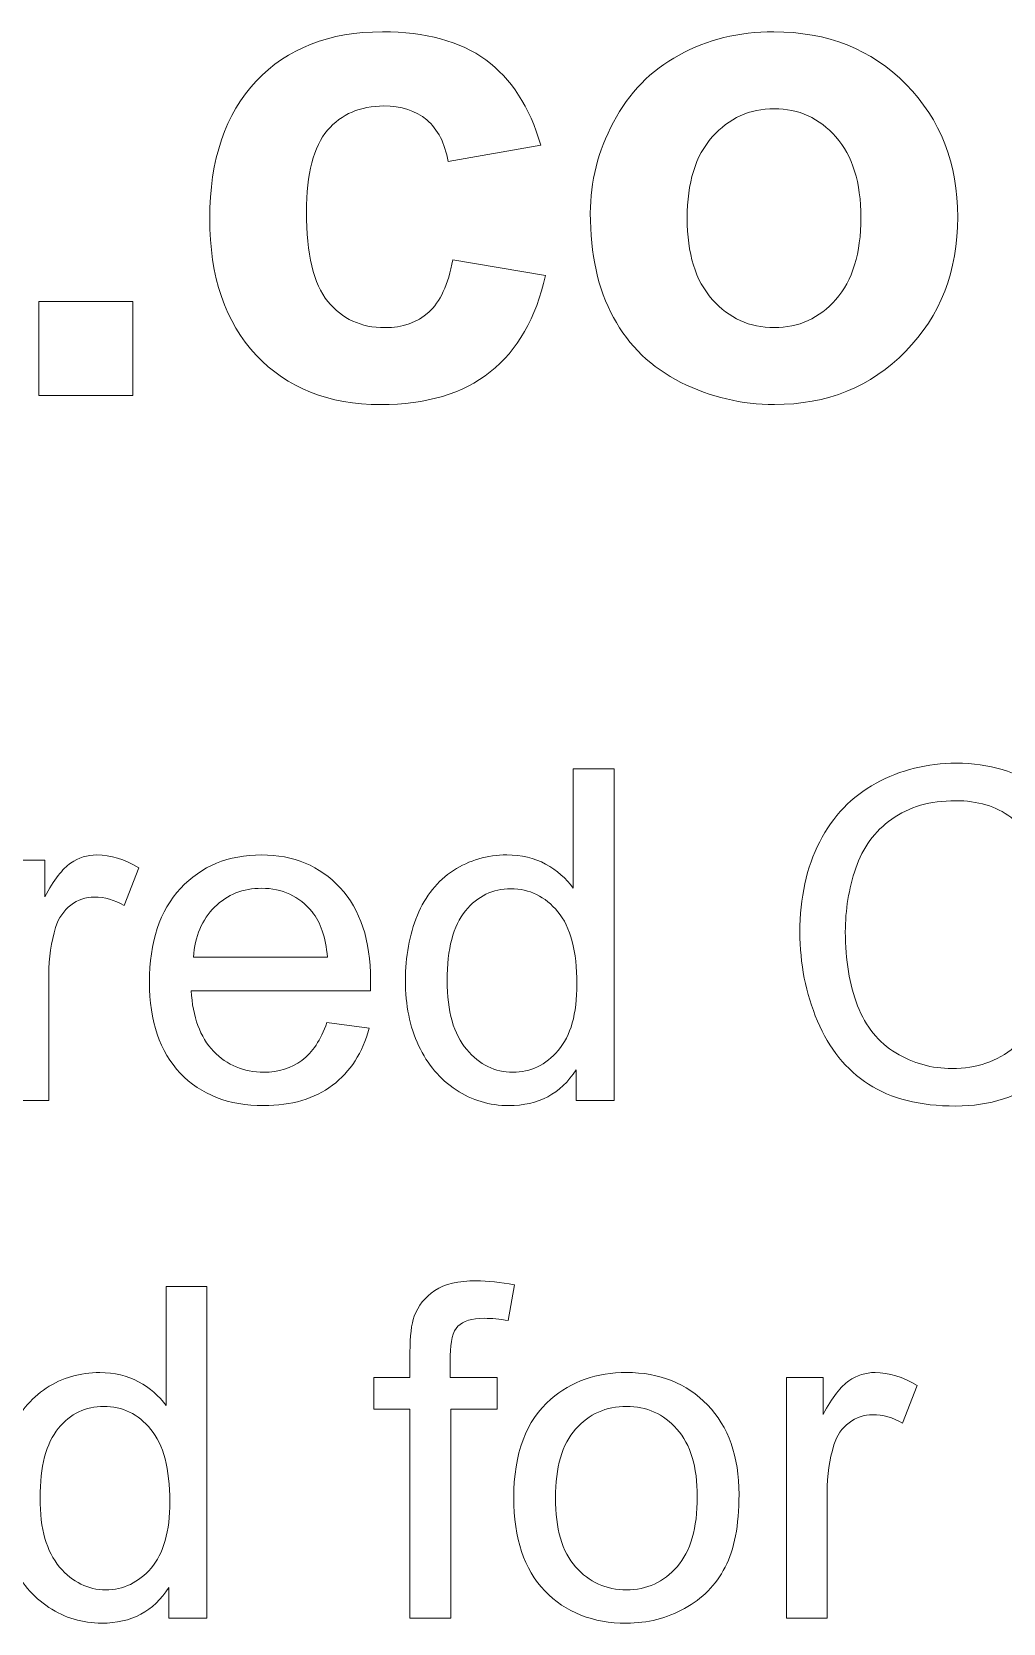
# Model space of a CAD drawing. Header units: millimetres. Extents: x -712 to 738, y -887 to 928.
# Drawn here: x -67.7 to 12.1, y 786.1 to 917 of the extents above; entities that cross this region are included whole.
import ezdxf

# ---------------------------------------------------------------- set-up
doc = ezdxf.new("R2010")
doc.units = ezdxf.units.MM
doc.header["$MEASUREMENT"] = 0
doc.layers.add('layer 1', color=7, linetype='Continuous')

msp = doc.modelspace()

# ---------------------------------------------------------------- linework, layer by layer
at = {"layer": 'layer 1', "color": 250, "lineweight": 9}
for points, knots in [([(-25.8945, 907.6421), (-25.8945, 907.6421), (-33.5149, 906.2874), (-33.5149, 906.2874), (-33.5149, 906.2874), (-33.7689, 907.8021), (-34.3522, 908.9404), (-35.2648, 909.7119), (-35.2648, 909.7119), (-36.1774, 910.4739), (-37.3534, 910.8596), (-38.8022, 910.8596), (-38.8022, 910.8596), (-40.7308, 910.8596), (-42.2737, 910.1917), (-43.4215, 908.8558), (-43.4215, 908.8558), (-44.5692, 907.5198), (-45.1431, 905.2902), (-45.1431, 902.1573), (-45.1431, 902.1573), (-45.1431, 898.6764), (-44.5598, 896.2209), (-43.3932, 894.7815), (-43.3932, 894.7815), (-42.2267, 893.3421), (-40.6649, 892.6271), (-38.7081, 892.6271), (-38.7081, 892.6271), (-37.2405, 892.6271), (-36.0362, 893.0505), (-35.1049, 893.8878), (-35.1049, 893.8878), (-34.1641, 894.7251), (-33.5055, 896.1645), (-33.1198, 898.2154), (-33.1198, 898.2154), (-33.1198, 898.2154), (-25.4994, 896.9171), (-25.4994, 896.9171), (-25.4994, 896.9171), (-26.2896, 893.4174), (-27.8043, 890.7737), (-30.0434, 888.9862), (-30.0434, 888.9862), (-32.2825, 887.1987), (-35.2836, 886.305), (-39.0562, 886.305), (-39.0562, 886.305), (-43.3274, 886.305), (-46.7425, 887.6597), (-49.2826, 890.3598), (-49.2826, 890.3598), (-51.8321, 893.0693), (-53.1022, 896.8136), (-53.1022, 901.6023), (-53.1022, 901.6023), (-53.1022, 906.4473), (-51.8227, 910.2105), (-49.2732, 912.9106), (-49.2732, 912.9106), (-46.7236, 915.6106), (-43.2709, 916.956), (-38.9151, 916.956), (-38.9151, 916.956), (-35.3589, 916.956), (-32.5271, 916.1845), (-30.4197, 914.651), (-30.4197, 914.651), (-28.3218, 913.1175), (-26.8165, 910.7844), (-25.8945, 907.6421)], [0, 0, 0, 0, 0.05263158, 0.05263158, 0.05263158, 0.05263158, 0.10526316, 0.10526316, 0.10526316, 0.10526316, 0.15789474, 0.15789474, 0.15789474, 0.15789474, 0.21052632, 0.21052632, 0.21052632, 0.21052632, 0.26315789, 0.26315789, 0.26315789, 0.26315789, 0.31578947, 0.31578947, 0.31578947, 0.31578947, 0.36842105, 0.36842105, 0.36842105, 0.36842105, 0.42105263, 0.42105263, 0.42105263, 0.42105263, 0.47368421, 0.47368421, 0.47368421, 0.47368421, 0.52631579, 0.52631579, 0.52631579, 0.52631579, 0.57894737, 0.57894737, 0.57894737, 0.57894737, 0.63157895, 0.63157895, 0.63157895, 0.63157895, 0.68421053, 0.68421053, 0.68421053, 0.68421053, 0.73684211, 0.73684211, 0.73684211, 0.73684211, 0.78947368, 0.78947368, 0.78947368, 0.78947368, 0.84210526, 0.84210526, 0.84210526, 0.84210526, 0.89473684, 0.89473684, 0.89473684, 0.89473684, 1, 1, 1, 1]), ([(-21.8209, 902.0444), (-21.8209, 904.6222), (-21.1906, 907.1153), (-19.9205, 909.5237), (-19.9205, 909.5237), (-18.6504, 911.9416), (-16.8535, 913.7761), (-14.5298, 915.0462), (-14.5298, 915.0462), (-12.206, 916.3162), (-9.6188, 916.956), (-6.7494, 916.956), (-6.7494, 916.956), (-2.3183, 916.956), (1.3038, 915.5166), (4.1355, 912.6377), (4.1355, 912.6377), (6.9673, 909.7495), (8.3785, 906.1181), (8.3785, 901.7152), (8.3785, 901.7152), (8.3785, 897.2746), (6.9485, 893.5961), (4.0979, 890.6797), (4.0979, 890.6797), (1.2379, 887.7632), (-2.3559, 886.305), (-6.693, 886.305), (-6.693, 886.305), (-9.3742, 886.305), (-11.9332, 886.9165), (-14.3698, 888.1301), (-14.3698, 888.1301), (-16.7971, 889.3437), (-18.6504, 891.1218), (-19.9205, 893.4738), (-19.9205, 893.4738), (-21.1906, 895.8164), (-21.8209, 898.6764), (-21.8209, 902.0444)], [0, 0, 0, 0, 0.09090909, 0.09090909, 0.09090909, 0.09090909, 0.18181818, 0.18181818, 0.18181818, 0.18181818, 0.27272727, 0.27272727, 0.27272727, 0.27272727, 0.36363636, 0.36363636, 0.36363636, 0.36363636, 0.45454545, 0.45454545, 0.45454545, 0.45454545, 0.54545455, 0.54545455, 0.54545455, 0.54545455, 0.63636364, 0.63636364, 0.63636364, 0.63636364, 0.72727273, 0.72727273, 0.72727273, 0.72727273, 0.81818182, 0.81818182, 0.81818182, 0.81818182, 1, 1, 1, 1]), ([(-13.8618, 901.6305), (-13.8618, 898.7234), (-13.175, 896.4938), (-11.8015, 894.9509), (-11.8015, 894.9509), (-10.4185, 893.3986), (-8.7251, 892.6271), (-6.7024, 892.6271), (-6.7024, 892.6271), (-4.6891, 892.6271), (-2.9957, 893.3986), (-1.6315, 894.9509), (-1.6315, 894.9509), (-0.2674, 896.4938), (0.4194, 898.7422), (0.4194, 901.6869), (0.4194, 901.6869), (0.4194, 904.5563), (-0.2674, 906.7672), (-1.6315, 908.3101), (-1.6315, 908.3101), (-2.9957, 909.8624), (-4.6891, 910.6339), (-6.7024, 910.6339), (-6.7024, 910.6339), (-8.7251, 910.6339), (-10.4185, 909.8624), (-11.8015, 908.3101), (-11.8015, 908.3101), (-13.175, 906.7672), (-13.8618, 904.5375), (-13.8618, 901.6305)], [0, 0, 0, 0, 0.11111111, 0.11111111, 0.11111111, 0.11111111, 0.22222222, 0.22222222, 0.22222222, 0.22222222, 0.33333333, 0.33333333, 0.33333333, 0.33333333, 0.44444444, 0.44444444, 0.44444444, 0.44444444, 0.55555556, 0.55555556, 0.55555556, 0.55555556, 0.66666667, 0.66666667, 0.66666667, 0.66666667, 0.77777778, 0.77777778, 0.77777778, 0.77777778, 1, 1, 1, 1]), ([(-67.1482, 887.0388), (-67.1482, 887.0388), (-67.1482, 894.7721), (-67.1482, 894.7721), (-67.1482, 894.7721), (-67.1482, 894.7721), (-59.4149, 894.7721), (-59.4149, 894.7721), (-59.4149, 894.7721), (-59.4149, 894.7721), (-59.4149, 887.0388), (-59.4149, 887.0388), (-59.4149, 887.0388), (-59.4149, 887.0388), (-67.1482, 887.0388), (-67.1482, 887.0388)], [0, 0, 0, 0, 0.2, 0.2, 0.2, 0.2, 0.4, 0.4, 0.4, 0.4, 0.6, 0.6, 0.6, 0.6, 1, 1, 1, 1]), ([(-22.997, 829.0697), (-22.997, 829.0697), (-22.997, 831.5781), (-22.997, 831.5781), (-22.997, 831.5781), (-24.248, 829.6285), (-26.0896, 828.6506), (-28.5218, 828.6506), (-28.5218, 828.6506), (-30.0967, 828.6506), (-31.5446, 829.0824), (-32.8591, 829.9524), (-32.8591, 829.9524), (-34.1799, 830.816), (-35.2023, 832.0289), (-35.9326, 833.5784), (-35.9326, 833.5784), (-36.6566, 835.1343), (-37.0185, 836.9187), (-37.0185, 838.9381), (-37.0185, 838.9381), (-37.0185, 840.9067), (-36.6883, 842.6911), (-36.0342, 844.2978), (-36.0342, 844.2978), (-35.3738, 845.898), (-34.3895, 847.13), (-33.075, 847.9809), (-33.075, 847.9809), (-31.7668, 848.8382), (-30.2936, 849.2637), (-28.6742, 849.2637), (-28.6742, 849.2637), (-27.4804, 849.2637), (-26.4199, 849.0097), (-25.4927, 848.508), (-25.4927, 848.508), (-24.5656, 848.0063), (-23.8099, 847.3459), (-23.2256, 846.5394), (-23.2256, 846.5394), (-23.2256, 846.5394), (-23.2256, 856.3507), (-23.2256, 856.3507), (-23.2256, 856.3507), (-23.2256, 856.3507), (-19.8727, 856.3507), (-19.8727, 856.3507), (-19.8727, 856.3507), (-19.8727, 856.3507), (-19.8727, 829.0697), (-19.8727, 829.0697), (-19.8727, 829.0697), (-19.8727, 829.0697), (-22.997, 829.0697), (-22.997, 829.0697)], [0, 0, 0, 0, 0.06666667, 0.06666667, 0.06666667, 0.06666667, 0.13333333, 0.13333333, 0.13333333, 0.13333333, 0.2, 0.2, 0.2, 0.2, 0.26666667, 0.26666667, 0.26666667, 0.26666667, 0.33333333, 0.33333333, 0.33333333, 0.33333333, 0.4, 0.4, 0.4, 0.4, 0.46666667, 0.46666667, 0.46666667, 0.46666667, 0.53333333, 0.53333333, 0.53333333, 0.53333333, 0.6, 0.6, 0.6, 0.6, 0.66666667, 0.66666667, 0.66666667, 0.66666667, 0.73333333, 0.73333333, 0.73333333, 0.73333333, 0.8, 0.8, 0.8, 0.8, 0.86666667, 0.86666667, 0.86666667, 0.86666667, 1, 1, 1, 1]), ([(15.8669, 838.6396), (15.8669, 838.6396), (19.4866, 837.7252), (19.4866, 837.7252), (19.4866, 837.7252), (18.7309, 834.7596), (17.3719, 832.5052), (15.4097, 830.9494), (15.4097, 830.9494), (13.4474, 829.3936), (11.047, 828.6125), (8.2084, 828.6125), (8.2084, 828.6125), (5.2746, 828.6125), (2.8869, 829.2094), (1.0453, 830.4096), (1.0453, 830.4096), (-0.7963, 831.6035), (-2.1934, 833.3371), (-3.1523, 835.6042), (-3.1523, 835.6042), (-4.1112, 837.8776), (-4.5938, 840.3098), (-4.5938, 842.9134), (-4.5938, 842.9134), (-4.5938, 845.752), (-4.054, 848.2286), (-2.9681, 850.3433), (-2.9681, 850.3433), (-1.8822, 852.4579), (-0.3391, 854.0645), (1.6613, 855.1632), (1.6613, 855.1632), (3.6616, 856.2618), (5.8652, 856.8079), (8.2656, 856.8079), (8.2656, 856.8079), (10.9962, 856.8079), (13.2887, 856.1157), (15.143, 854.725), (15.143, 854.725), (17.0036, 853.3343), (18.2991, 851.3847), (19.0294, 848.87), (19.0294, 848.87), (19.0294, 848.87), (15.4859, 848.0317), (15.4859, 848.0317), (15.4859, 848.0317), (14.8572, 850.013), (13.9364, 851.4609), (12.7362, 852.3627), (12.7362, 852.3627), (11.536, 853.2708), (10.0246, 853.7216), (8.2021, 853.7216), (8.2021, 853.7216), (6.1128, 853.7216), (4.3601, 853.22), (2.9567, 852.2166), (2.9567, 852.2166), (1.5533, 851.2133), (0.5627, 849.8606), (-0.0025, 848.1715), (-0.0025, 848.1715), (-0.5741, 846.4759), (-0.8598, 844.7296), (-0.8598, 842.9324), (-0.8598, 842.9324), (-0.8598, 840.6146), (-0.5233, 838.5888), (0.1499, 836.8615), (0.1499, 836.8615), (0.823, 835.1279), (1.8708, 833.8388), (3.2933, 832.9815), (3.2933, 832.9815), (4.7158, 832.1242), (6.2525, 831.6987), (7.91, 831.6987), (7.91, 831.6987), (9.9294, 831.6987), (11.6313, 832.283), (13.0283, 833.4451), (13.0283, 833.4451), (14.4254, 834.6135), (15.3716, 836.3408), (15.8669, 838.6396)], [0, 0, 0, 0, 0.04347826, 0.04347826, 0.04347826, 0.04347826, 0.08695652, 0.08695652, 0.08695652, 0.08695652, 0.13043478, 0.13043478, 0.13043478, 0.13043478, 0.17391304, 0.17391304, 0.17391304, 0.17391304, 0.2173913, 0.2173913, 0.2173913, 0.2173913, 0.26086957, 0.26086957, 0.26086957, 0.26086957, 0.30434783, 0.30434783, 0.30434783, 0.30434783, 0.34782609, 0.34782609, 0.34782609, 0.34782609, 0.39130435, 0.39130435, 0.39130435, 0.39130435, 0.43478261, 0.43478261, 0.43478261, 0.43478261, 0.47826087, 0.47826087, 0.47826087, 0.47826087, 0.52173913, 0.52173913, 0.52173913, 0.52173913, 0.56521739, 0.56521739, 0.56521739, 0.56521739, 0.60869565, 0.60869565, 0.60869565, 0.60869565, 0.65217391, 0.65217391, 0.65217391, 0.65217391, 0.69565217, 0.69565217, 0.69565217, 0.69565217, 0.73913043, 0.73913043, 0.73913043, 0.73913043, 0.7826087, 0.7826087, 0.7826087, 0.7826087, 0.82608696, 0.82608696, 0.82608696, 0.82608696, 0.86956522, 0.86956522, 0.86956522, 0.86956522, 0.91304348, 0.91304348, 0.91304348, 0.91304348, 1, 1, 1, 1]), ([(-69.6782, 829.0697), (-69.6782, 829.0697), (-69.6782, 848.8446), (-69.6782, 848.8446), (-69.6782, 848.8446), (-69.6782, 848.8446), (-66.6681, 848.8446), (-66.6681, 848.8446), (-66.6681, 848.8446), (-66.6681, 848.8446), (-66.6681, 845.8155), (-66.6681, 845.8155), (-66.6681, 845.8155), (-65.8997, 847.2189), (-65.1885, 848.1461), (-64.5344, 848.5906), (-64.5344, 848.5906), (-63.8803, 849.0414), (-63.1628, 849.2637), (-62.3817, 849.2637), (-62.3817, 849.2637), (-61.2513, 849.2637), (-60.1019, 848.9081), (-58.9334, 848.2032), (-58.9334, 848.2032), (-58.9334, 848.2032), (-60.1273, 845.1106), (-60.1273, 845.1106), (-60.1273, 845.1106), (-60.9401, 845.5678), (-61.753, 845.7964), (-62.5658, 845.7964), (-62.5658, 845.7964), (-63.2961, 845.7964), (-63.9502, 845.5742), (-64.5281, 845.136), (-64.5281, 845.136), (-65.1059, 844.6978), (-65.5187, 844.0882), (-65.7664, 843.3071), (-65.7664, 843.3071), (-66.141, 842.1196), (-66.3252, 840.8178), (-66.3252, 839.4017), (-66.3252, 839.4017), (-66.3252, 839.4017), (-66.3252, 829.0697), (-66.3252, 829.0697), (-66.3252, 829.0697), (-66.3252, 829.0697), (-69.6782, 829.0697), (-69.6782, 829.0697)], [0, 0, 0, 0, 0.07142857, 0.07142857, 0.07142857, 0.07142857, 0.14285714, 0.14285714, 0.14285714, 0.14285714, 0.21428571, 0.21428571, 0.21428571, 0.21428571, 0.28571429, 0.28571429, 0.28571429, 0.28571429, 0.35714286, 0.35714286, 0.35714286, 0.35714286, 0.42857143, 0.42857143, 0.42857143, 0.42857143, 0.5, 0.5, 0.5, 0.5, 0.57142857, 0.57142857, 0.57142857, 0.57142857, 0.64285714, 0.64285714, 0.64285714, 0.64285714, 0.71428571, 0.71428571, 0.71428571, 0.71428571, 0.78571429, 0.78571429, 0.78571429, 0.78571429, 0.85714286, 0.85714286, 0.85714286, 0.85714286, 1, 1, 1, 1]), ([(-43.4641, 835.4708), (-43.4641, 835.4708), (-39.9968, 835.0136), (-39.9968, 835.0136), (-39.9968, 835.0136), (-40.5366, 833.0005), (-41.5463, 831.432), (-43.0196, 830.3207), (-43.0196, 830.3207), (-44.4929, 829.2094), (-46.3725, 828.6506), (-48.665, 828.6506), (-48.665, 828.6506), (-51.5481, 828.6506), (-53.8342, 829.5396), (-55.5234, 831.3177), (-55.5234, 831.3177), (-57.2125, 833.0895), (-58.0571, 835.5851), (-58.0571, 838.792), (-58.0571, 838.792), (-58.0571, 842.1069), (-57.2062, 844.6851), (-55.498, 846.514), (-55.498, 846.514), (-53.7897, 848.3493), (-51.5735, 849.2637), (-48.8492, 849.2637), (-48.8492, 849.2637), (-46.2138, 849.2637), (-44.061, 848.3683), (-42.3909, 846.5712), (-42.3909, 846.5712), (-40.7208, 844.774), (-39.8825, 842.2466), (-39.8825, 838.9889), (-39.8825, 838.9889), (-39.8825, 838.792), (-39.8889, 838.4936), (-39.9016, 838.0999), (-39.9016, 838.0999), (-39.9016, 838.0999), (-54.628, 838.0999), (-54.628, 838.0999), (-54.628, 838.0999), (-54.501, 835.9344), (-53.8913, 834.2706), (-52.7864, 833.1212), (-52.7864, 833.1212), (-51.6878, 831.9718), (-50.3097, 831.3939), (-48.665, 831.3939), (-48.665, 831.3939), (-47.4394, 831.3939), (-46.3916, 831.7178), (-45.528, 832.3655), (-45.528, 832.3655), (-44.658, 833.0132), (-43.9721, 834.0483), (-43.4641, 835.4708)], [0, 0, 0, 0, 0.0625, 0.0625, 0.0625, 0.0625, 0.125, 0.125, 0.125, 0.125, 0.1875, 0.1875, 0.1875, 0.1875, 0.25, 0.25, 0.25, 0.25, 0.3125, 0.3125, 0.3125, 0.3125, 0.375, 0.375, 0.375, 0.375, 0.4375, 0.4375, 0.4375, 0.4375, 0.5, 0.5, 0.5, 0.5, 0.5625, 0.5625, 0.5625, 0.5625, 0.625, 0.625, 0.625, 0.625, 0.6875, 0.6875, 0.6875, 0.6875, 0.75, 0.75, 0.75, 0.75, 0.8125, 0.8125, 0.8125, 0.8125, 0.875, 0.875, 0.875, 0.875, 1, 1, 1, 1]), ([(-54.4374, 840.8432), (-54.4374, 840.8432), (-43.426, 840.8432), (-43.426, 840.8432), (-43.426, 840.8432), (-43.5721, 842.507), (-43.9975, 843.7516), (-44.6897, 844.5835), (-44.6897, 844.5835), (-45.7502, 845.8726), (-47.1346, 846.5204), (-48.8301, 846.5204), (-48.8301, 846.5204), (-50.3669, 846.5204), (-51.656, 846.006), (-52.7038, 844.9772), (-52.7038, 844.9772), (-53.7453, 843.9485), (-54.3231, 842.5705), (-54.4374, 840.8432)], [0, 0, 0, 0, 0.16666667, 0.16666667, 0.16666667, 0.16666667, 0.33333333, 0.33333333, 0.33333333, 0.33333333, 0.5, 0.5, 0.5, 0.5, 0.66666667, 0.66666667, 0.66666667, 0.66666667, 1, 1, 1, 1]), ([(-33.5894, 838.9317), (-33.5894, 836.4043), (-33.0559, 834.5183), (-31.9827, 833.2673), (-31.9827, 833.2673), (-30.9159, 832.0162), (-29.6522, 831.3939), (-28.1979, 831.3939), (-28.1979, 831.3939), (-26.731, 831.3939), (-25.4864, 831.9908), (-24.4576, 833.1847), (-24.4576, 833.1847), (-23.4352, 834.3786), (-22.9208, 836.2011), (-22.9208, 838.6523), (-22.9208, 838.6523), (-22.9208, 841.3449), (-23.4416, 843.3262), (-24.4894, 844.5899), (-24.4894, 844.5899), (-25.5308, 845.8536), (-26.8199, 846.4823), (-28.3504, 846.4823), (-28.3504, 846.4823), (-29.8427, 846.4823), (-31.0873, 845.879), (-32.0907, 844.6661), (-32.0907, 844.6661), (-33.0877, 843.4532), (-33.5894, 841.5417), (-33.5894, 838.9317)], [0, 0, 0, 0, 0.11111111, 0.11111111, 0.11111111, 0.11111111, 0.22222222, 0.22222222, 0.22222222, 0.22222222, 0.33333333, 0.33333333, 0.33333333, 0.33333333, 0.44444444, 0.44444444, 0.44444444, 0.44444444, 0.55555556, 0.55555556, 0.55555556, 0.55555556, 0.66666667, 0.66666667, 0.66666667, 0.66666667, 0.77777778, 0.77777778, 0.77777778, 0.77777778, 1, 1, 1, 1]), ([(-36.6439, 786.5035), (-36.6439, 786.5035), (-36.6439, 803.6875), (-36.6439, 803.6875), (-36.6439, 803.6875), (-36.6439, 803.6875), (-39.6159, 803.6875), (-39.6159, 803.6875), (-39.6159, 803.6875), (-39.6159, 803.6875), (-39.6159, 806.2784), (-39.6159, 806.2784), (-39.6159, 806.2784), (-39.6159, 806.2784), (-36.6439, 806.2784), (-36.6439, 806.2784), (-36.6439, 806.2784), (-36.6439, 806.2784), (-36.6439, 808.374), (-36.6439, 808.374), (-36.6439, 808.374), (-36.6439, 809.7012), (-36.5296, 810.6855), (-36.2947, 811.3269), (-36.2947, 811.3269), (-35.9708, 812.1905), (-35.412, 812.8954), (-34.5991, 813.4352), (-34.5991, 813.4352), (-33.7926, 813.975), (-32.6559, 814.2417), (-31.1954, 814.2417), (-31.1954, 814.2417), (-30.2492, 814.2417), (-29.2077, 814.1274), (-28.0647, 813.9051), (-28.0647, 813.9051), (-28.0647, 813.9051), (-28.5663, 810.9713), (-28.5663, 810.9713), (-28.5663, 810.9713), (-29.2649, 811.0919), (-29.9189, 811.1554), (-30.5413, 811.1554), (-30.5413, 811.1554), (-31.5573, 811.1554), (-32.2749, 810.9395), (-32.7004, 810.5077), (-32.7004, 810.5077), (-33.1195, 810.0759), (-33.3291, 809.2694), (-33.3291, 808.0882), (-33.3291, 808.0882), (-33.3291, 808.0882), (-33.3291, 806.2784), (-33.3291, 806.2784), (-33.3291, 806.2784), (-33.3291, 806.2784), (-29.4808, 806.2784), (-29.4808, 806.2784), (-29.4808, 806.2784), (-29.4808, 806.2784), (-29.4808, 803.6875), (-29.4808, 803.6875), (-29.4808, 803.6875), (-29.4808, 803.6875), (-33.291, 803.6875), (-33.291, 803.6875), (-33.291, 803.6875), (-33.291, 803.6875), (-33.291, 786.5035), (-33.291, 786.5035), (-33.291, 786.5035), (-33.291, 786.5035), (-36.6439, 786.5035), (-36.6439, 786.5035)], [0, 0, 0, 0, 0.05, 0.05, 0.05, 0.05, 0.1, 0.1, 0.1, 0.1, 0.15, 0.15, 0.15, 0.15, 0.2, 0.2, 0.2, 0.2, 0.25, 0.25, 0.25, 0.25, 0.3, 0.3, 0.3, 0.3, 0.35, 0.35, 0.35, 0.35, 0.4, 0.4, 0.4, 0.4, 0.45, 0.45, 0.45, 0.45, 0.5, 0.5, 0.5, 0.5, 0.55, 0.55, 0.55, 0.55, 0.6, 0.6, 0.6, 0.6, 0.65, 0.65, 0.65, 0.65, 0.7, 0.7, 0.7, 0.7, 0.75, 0.75, 0.75, 0.75, 0.8, 0.8, 0.8, 0.8, 0.85, 0.85, 0.85, 0.85, 0.9, 0.9, 0.9, 0.9, 1, 1, 1, 1]), ([(-56.4569, 786.5035), (-56.4569, 786.5035), (-56.4569, 789.0119), (-56.4569, 789.0119), (-56.4569, 789.0119), (-57.7079, 787.0623), (-59.5495, 786.0844), (-61.9817, 786.0844), (-61.9817, 786.0844), (-63.5566, 786.0844), (-65.0045, 786.5162), (-66.319, 787.3862), (-66.319, 787.3862), (-67.6398, 788.2498), (-68.6622, 789.4627), (-69.3925, 791.0122), (-69.3925, 791.0122), (-70.1165, 792.5681), (-70.4784, 794.3525), (-70.4784, 796.3719), (-70.4784, 796.3719), (-70.4784, 798.3405), (-70.1482, 800.1249), (-69.4941, 801.7316), (-69.4941, 801.7316), (-68.8337, 803.3318), (-67.8494, 804.5638), (-66.5349, 805.4147), (-66.5349, 805.4147), (-65.2267, 806.272), (-63.7535, 806.6975), (-62.1341, 806.6975), (-62.1341, 806.6975), (-60.9403, 806.6975), (-59.8798, 806.4435), (-58.9526, 805.9418), (-58.9526, 805.9418), (-58.0255, 805.4401), (-57.2698, 804.7797), (-56.6855, 803.9732), (-56.6855, 803.9732), (-56.6855, 803.9732), (-56.6855, 813.7845), (-56.6855, 813.7845), (-56.6855, 813.7845), (-56.6855, 813.7845), (-53.3326, 813.7845), (-53.3326, 813.7845), (-53.3326, 813.7845), (-53.3326, 813.7845), (-53.3326, 786.5035), (-53.3326, 786.5035), (-53.3326, 786.5035), (-53.3326, 786.5035), (-56.4569, 786.5035), (-56.4569, 786.5035)], [0, 0, 0, 0, 0.06666667, 0.06666667, 0.06666667, 0.06666667, 0.13333333, 0.13333333, 0.13333333, 0.13333333, 0.2, 0.2, 0.2, 0.2, 0.26666667, 0.26666667, 0.26666667, 0.26666667, 0.33333333, 0.33333333, 0.33333333, 0.33333333, 0.4, 0.4, 0.4, 0.4, 0.46666667, 0.46666667, 0.46666667, 0.46666667, 0.53333333, 0.53333333, 0.53333333, 0.53333333, 0.6, 0.6, 0.6, 0.6, 0.66666667, 0.66666667, 0.66666667, 0.66666667, 0.73333333, 0.73333333, 0.73333333, 0.73333333, 0.8, 0.8, 0.8, 0.8, 0.86666667, 0.86666667, 0.86666667, 0.86666667, 1, 1, 1, 1]), ([(-28.1154, 796.3909), (-28.1154, 800.0424), (-27.0994, 802.7476), (-25.0609, 804.5066), (-25.0609, 804.5066), (-23.3654, 805.9672), (-21.2888, 806.6975), (-18.844, 806.6975), (-18.844, 806.6975), (-16.1324, 806.6975), (-13.9098, 805.8085), (-12.1825, 804.0304), (-12.1825, 804.0304), (-10.4616, 802.2586), (-9.5979, 799.8011), (-9.5979, 796.6704), (-9.5979, 796.6704), (-9.5979, 794.1302), (-9.9789, 792.1362), (-10.741, 790.682), (-10.741, 790.682), (-11.503, 789.2278), (-12.6143, 788.0974), (-14.0749, 787.2909), (-14.0749, 787.2909), (-15.5291, 786.4844), (-17.123, 786.0844), (-18.844, 786.0844), (-18.844, 786.0844), (-21.6127, 786.0844), (-23.848, 786.9671), (-25.5563, 788.7388), (-25.5563, 788.7388), (-27.2645, 790.5106), (-28.1154, 793.0634), (-28.1154, 796.3909)], [0, 0, 0, 0, 0.1, 0.1, 0.1, 0.1, 0.2, 0.2, 0.2, 0.2, 0.3, 0.3, 0.3, 0.3, 0.4, 0.4, 0.4, 0.4, 0.5, 0.5, 0.5, 0.5, 0.6, 0.6, 0.6, 0.6, 0.7, 0.7, 0.7, 0.7, 0.8, 0.8, 0.8, 0.8, 1, 1, 1, 1]), ([(-5.7052, 786.5035), (-5.7052, 786.5035), (-5.7052, 806.2784), (-5.7052, 806.2784), (-5.7052, 806.2784), (-5.7052, 806.2784), (-2.6951, 806.2784), (-2.6951, 806.2784), (-2.6951, 806.2784), (-2.6951, 806.2784), (-2.6951, 803.2493), (-2.6951, 803.2493), (-2.6951, 803.2493), (-1.9267, 804.6527), (-1.2155, 805.5799), (-0.5614, 806.0244), (-0.5614, 806.0244), (0.0927, 806.4752), (0.8102, 806.6975), (1.5913, 806.6975), (1.5913, 806.6975), (2.7217, 806.6975), (3.8711, 806.3419), (5.0396, 805.637), (5.0396, 805.637), (5.0396, 805.637), (3.8457, 802.5444), (3.8457, 802.5444), (3.8457, 802.5444), (3.0329, 803.0016), (2.22, 803.2302), (1.4072, 803.2302), (1.4072, 803.2302), (0.6769, 803.2302), (0.0228, 803.008), (-0.5551, 802.5698), (-0.5551, 802.5698), (-1.1329, 802.1316), (-1.5457, 801.522), (-1.7934, 800.7409), (-1.7934, 800.7409), (-2.168, 799.5534), (-2.3522, 798.2516), (-2.3522, 796.8355), (-2.3522, 796.8355), (-2.3522, 796.8355), (-2.3522, 786.5035), (-2.3522, 786.5035), (-2.3522, 786.5035), (-2.3522, 786.5035), (-5.7052, 786.5035), (-5.7052, 786.5035)], [0, 0, 0, 0, 0.07142857, 0.07142857, 0.07142857, 0.07142857, 0.14285714, 0.14285714, 0.14285714, 0.14285714, 0.21428571, 0.21428571, 0.21428571, 0.21428571, 0.28571429, 0.28571429, 0.28571429, 0.28571429, 0.35714286, 0.35714286, 0.35714286, 0.35714286, 0.42857143, 0.42857143, 0.42857143, 0.42857143, 0.5, 0.5, 0.5, 0.5, 0.57142857, 0.57142857, 0.57142857, 0.57142857, 0.64285714, 0.64285714, 0.64285714, 0.64285714, 0.71428571, 0.71428571, 0.71428571, 0.71428571, 0.78571429, 0.78571429, 0.78571429, 0.78571429, 0.85714286, 0.85714286, 0.85714286, 0.85714286, 1, 1, 1, 1]), ([(-67.0493, 796.3655), (-67.0493, 793.8381), (-66.5158, 791.9521), (-65.4426, 790.7011), (-65.4426, 790.7011), (-64.3758, 789.45), (-63.1121, 788.8277), (-61.6578, 788.8277), (-61.6578, 788.8277), (-60.1909, 788.8277), (-58.9463, 789.4246), (-57.9175, 790.6185), (-57.9175, 790.6185), (-56.8951, 791.8124), (-56.3807, 793.6349), (-56.3807, 796.0861), (-56.3807, 796.0861), (-56.3807, 798.7787), (-56.9015, 800.76), (-57.9493, 802.0237), (-57.9493, 802.0237), (-58.9907, 803.2874), (-60.2798, 803.9161), (-61.8103, 803.9161), (-61.8103, 803.9161), (-63.3026, 803.9161), (-64.5472, 803.3128), (-65.5506, 802.0999), (-65.5506, 802.0999), (-66.5476, 800.887), (-67.0493, 798.9755), (-67.0493, 796.3655)], [0, 0, 0, 0, 0.11111111, 0.11111111, 0.11111111, 0.11111111, 0.22222222, 0.22222222, 0.22222222, 0.22222222, 0.33333333, 0.33333333, 0.33333333, 0.33333333, 0.44444444, 0.44444444, 0.44444444, 0.44444444, 0.55555556, 0.55555556, 0.55555556, 0.55555556, 0.66666667, 0.66666667, 0.66666667, 0.66666667, 0.77777778, 0.77777778, 0.77777778, 0.77777778, 1, 1, 1, 1]), ([(-24.6863, 796.3846), (-24.6863, 793.8572), (-24.1338, 791.9648), (-23.0288, 790.7138), (-23.0288, 790.7138), (-21.9175, 789.4564), (-20.5268, 788.8277), (-18.844, 788.8277), (-18.844, 788.8277), (-17.1802, 788.8277), (-15.7958, 789.4564), (-14.6845, 790.7201), (-14.6845, 790.7201), (-13.5796, 791.9838), (-13.0271, 793.908), (-13.0271, 796.4925), (-13.0271, 796.4925), (-13.0271, 798.9311), (-13.5859, 800.779), (-14.6972, 802.03), (-14.6972, 802.03), (-15.8085, 803.2874), (-17.1929, 803.9161), (-18.844, 803.9161), (-18.844, 803.9161), (-20.5268, 803.9161), (-21.9175, 803.2937), (-23.0288, 802.0427), (-23.0288, 802.0427), (-24.1338, 800.7917), (-24.6863, 798.9057), (-24.6863, 796.3846)], [0, 0, 0, 0, 0.11111111, 0.11111111, 0.11111111, 0.11111111, 0.22222222, 0.22222222, 0.22222222, 0.22222222, 0.33333333, 0.33333333, 0.33333333, 0.33333333, 0.44444444, 0.44444444, 0.44444444, 0.44444444, 0.55555556, 0.55555556, 0.55555556, 0.55555556, 0.66666667, 0.66666667, 0.66666667, 0.66666667, 0.77777778, 0.77777778, 0.77777778, 0.77777778, 1, 1, 1, 1])]:
    msp.add_open_spline(points, degree=3, knots=knots, dxfattribs=at)

doc.saveas('drawing.dxf')
